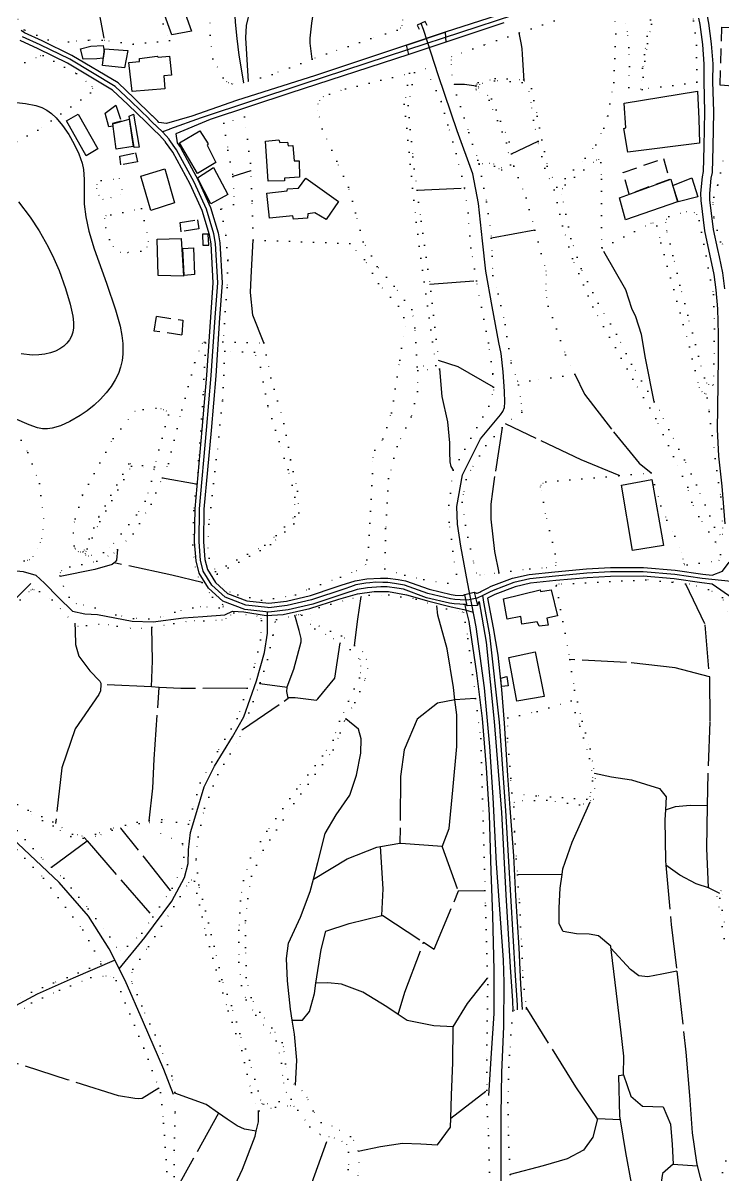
# Model space of a CAD drawing. Header units: millimetres. Extents: x 220021 to 223505, y 489325 to 491820.
# Drawn here: x 223011.8 to 223249.3, y 491116.6 to 491507.5 of the extents above; entities that cross this region are included whole.
import ezdxf

# ---------------------------------------------------------------- set-up
doc = ezdxf.new("R2010")
doc.units = ezdxf.units.MM
for name, pattern in [('15M2P5', [17.5, 15, -2.5]), ('5M2P5', [7.5, 5, -2.5]), ('AM4', [4, 0, -4])]:
    doc.linetypes.add(name, pattern=pattern)
for name, color, linetype in [('A0013110', 8, 'Continuous'), ('A0013117', 8, 'Continuous'), ('A0023210', 8, 'Continuous'), ('A0073340', 8, 'Continuous'), ('B0014111', 8, 'Continuous'), ('B0014112', 8, 'Continuous'), ('B0014116', 8, '5M2P5'), ('C0052215', 8, 'Continuous'), ('C0076116', 8, 'Continuous'), ('D0015112', 8, '15M2P5'), ('D0025111', 8, 'AM4'), ('E0022112', 8, 'Continuous'), ('F0017111', 8, 'Continuous')]:
    doc.layers.add(name, color=color, linetype=linetype)

msp = doc.modelspace()

# ---------------------------------------------------------------- linework, layer by layer
at = {"layer": 'A0013110'}
for points in [[(223181.439, 491512.818), (223154.985, 491504.321), (223141.896, 491499.92), (223111.062, 491489.685), (223084.161, 491481.175), (223069.065, 491475.808), (223060.504, 491473.37), (223057.895, 491473.727), (223057.456, 491474.145), (223055.649, 491475.942), (223055.602, 491475.989), (223049.458, 491481.932), (223043.993, 491487.132), (223028.327, 491496.489), (223018.242, 491501.446), (223012.31, 491504.146), (223011.157, 491504.911)], [(223250.057, 491337.5), (223248.957, 491350.307), (223247.884, 491360.451), (223247.399, 491369.625), (223247.54, 491376.791), (223247.61, 491385.29), (223247.77, 491394.148), (223247.71, 491401.856), (223247.502, 491410.464), (223246.919, 491416.907), (223246.24, 491422.179), (223245.122, 491427.481), (223244.583, 491430.029), (223243.119, 491436.921), (223241.832, 491447.224), (223241.789, 491449.688), (223242.325, 491455.319), (223242.704, 491457.089), (223242.93, 491465.563), (223243.14, 491477.314), (223242.88, 491487.565), (223242.91, 491493.505), (223242.388, 491500.126), (223241.517, 491506.908), (223241.106, 491509.137)], [(223249.901, 491417.233), (223249.2, 491422.681), (223248.058, 491428.099), (223247.517, 491430.651), (223246.081, 491437.419), (223244.828, 491447.436), (223244.791, 491449.572), (223245.295, 491454.861), (223245.696, 491456.731), (223245.93, 491465.497), (223246.14, 491477.326), (223245.88, 491487.595), (223245.91, 491493.615), (223245.372, 491500.434), (223244.483, 491507.372), (223244.034, 491509.803)], [(223174.968, 491507.474), (223155.202, 491500.914), (223142.623, 491496.749), (223102.345, 491483.678), (223075.294, 491474.69), (223063.581, 491469.865), (223064.02, 491466.829), (223065.163, 491465.228), (223071.195, 491454.167), (223075.377, 491444.849), (223077.995, 491436.299), (223078.543, 491432.851), (223079.323, 491419.309), (223078.456, 491407.416), (223077.146, 491387.736), (223075.554, 491369.229), (223073.169, 491342.492), (223073.001, 491331.455), (223073.456, 491325.416), (223074.335, 491322.006), (223077.046, 491317.627), (223081.11, 491313.911), (223087.763, 491311.39), (223095.176, 491310.579), (223101.16, 491311.27), (223109.269, 491313.194), (223117.721, 491316.009), (223119.714, 491316.672), (223124.422, 491318.174), (223128.372, 491318.824), (223133.069, 491319.117), (223135.583, 491319.123), (223139.062, 491318.613), (223141.603, 491318.22), (223149.547, 491315.351), (223157.07, 491313.593), (223158.435, 491313.373), (223161.028, 491313.253), (223161.627, 491313.596), (223164.819, 491314.293), (223165.616, 491313.941), (223165.921, 491314.043), (223166.735, 491314.354), (223167.125, 491314.549), (223167.819, 491314.877), (223169.33, 491315.647), (223170.66, 491316.323), (223177.855, 491319.08), (223183.486, 491320.343), (223192.273, 491321.273), (223202.962, 491322.246), (223211.068, 491322.68), (223222.298, 491322.71), (223233.091, 491321.851), (223242.451, 491320.448), (223245.66, 491320.103), (223249.138, 491321.497), (223251.356, 491324.501)], [(223178.028, 491172.274), (223177.962, 491175.687), (223177.167, 491187.078), (223175.691, 491211.598), (223174.219, 491239.599), (223171.75, 491270.485), (223169.037, 491297.338), (223166.692, 491311.041), (223166.373, 491310.896), (223165.949, 491309.788), (223162.519, 491309.724), (223161.825, 491310.188), (223161.113, 491310.18), (223159.993, 491310.273), (223158.105, 491310.387), (223156.49, 491310.647), (223148.693, 491312.469), (223140.857, 491315.3), (223138.626, 491315.645), (223135.367, 491316.123), (223133.166, 491316.118), (223128.71, 491315.839), (223125.125, 491315.25), (223120.625, 491313.814), (223110.091, 491310.306), (223101.68, 491308.31), (223095.184, 491307.561), (223087.057, 491308.45), (223079.51, 491311.309), (223074.714, 491315.693), (223071.545, 491320.814), (223070.484, 491324.924), (223069.999, 491331.365), (223070.171, 491342.648), (223072.566, 491369.491), (223074.154, 491387.964), (223075.464, 491407.624), (223076.317, 491419.331), (223075.557, 491432.529), (223075.065, 491435.621), (223072.563, 491443.791), (223068.505, 491452.833), (223062.617, 491463.632), (223060.165, 491467.064), (223060.142, 491467.097), (223057.993, 491469.504), (223056.198, 491471.202), (223055.364, 491471.995), (223053.531, 491473.818), (223053.498, 491473.851), (223047.382, 491479.768), (223042.167, 491484.728), (223026.893, 491493.851), (223016.958, 491498.734), (223010.85, 491501.514)], [(223252.572, 491312.223), (223245.615, 491317.091), (223242.069, 491317.472), (223232.749, 491318.869), (223222.182, 491319.71), (223211.152, 491319.68), (223203.178, 491319.254), (223192.567, 491318.287), (223183.974, 491317.377), (223178.725, 491316.2), (223171.88, 491313.577), (223170.69, 491312.973), (223169.415, 491312.323), (223171.303, 491302.283), (223172.897, 491292.928), (223174.137, 491281.306), (223175.043, 491269.94), (223176.138, 491252.106), (223176.963, 491240.986), (223178.229, 491224.909), (223178.856, 491211.238), (223179.991, 491193.677), (223180.579, 491181.336), (223181.175, 491172.7)]]:
    msp.add_lwpolyline(points, dxfattribs=at)
at = {"layer": 'A0013117'}
for points in [[(223062.783, 491143.911), (223059.5, 491152.368), (223052.643, 491168.284), (223046.372, 491182.554), (223040.946, 491193.3), (223033.997, 491204.402), (223024.079, 491215.793), (223008.112, 491230.863), (222993.05, 491244.365), (222983.504, 491253.943), (222982.301, 491258.263), (222981.869, 491260.615), (222981.854, 491264.26), (222982.092, 491266.811), (222983.463, 491273.232), (222989.552, 491288.114), (222997.393, 491300.385), (223014.447, 491317.329)], [(223044.349, 491186.56), (223053.148, 491197.166), (223062.26, 491209.478), (223066.541, 491217.474), (223067.753, 491222.282), (223067.862, 491226.911), (223068.643, 491232.759), (223070.368, 491238.761), (223073.283, 491248.274), (223076.788, 491255.26), (223082.824, 491265.224), (223086.653, 491272.08), (223090.96, 491284.27), (223093.727, 491293.884), (223094.756, 491300.474), (223094.691, 491307.615)], [(222786.977, 491168.288), (222801.683, 491170.715), (222821.811, 491173.467), (222834.027, 491174.427), (222842.761, 491173.846), (222852.675, 491172.181), (222871.143, 491168.532), (222883.825, 491165.193), (222894.686, 491164.146), (222904.905, 491166.358), (222917.534, 491170.765), (222933.173, 491173.724), (222947.967, 491177.325), (222959.331, 491178.299), (222974.213, 491178.45), (222988.2, 491176.952), (223001.048, 491174.879), (223008.469, 491173.907), (223008.739, 491173.941), (223009.273, 491174.094), (223016.673, 491178.094), (223028.919, 491183.521), (223042.861, 491189.507)]]:
    msp.add_lwpolyline(points, dxfattribs=at)
at = {"layer": 'A0023210'}
for points in [[(223234.93, 491529.42), (223233.51, 491528.98), (223233.487, 491528.973), (223225.92, 491526.66), (223208.25, 491520.2), (223178.2, 491510.15), (223142.26, 491498.33), (223106.7, 491486.68), (223072.18, 491475.25), (223061.48, 491471.42), (223061.357, 491471.376), (223059.07, 491470.55)], [(223252.009, 491317.912), (223242.26, 491318.96), (223232.92, 491320.36), (223222.24, 491321.21), (223211.11, 491321.18), (223203.07, 491320.75), (223192.42, 491319.78), (223183.73, 491318.86), (223178.29, 491317.64), (223171.27, 491314.95), (223170.01, 491314.31), (223168.926, 491313.757), (223168.48, 491313.53), (223167.78, 491313.2), (223167.38, 491313), (223166.313, 491312.516), (223165.88, 491312.32), (223165.35, 491312.19), (223164.2, 491311.92), (223163.16, 491311.75), (223162.07, 491311.66), (223160.08, 491311.77), (223158.27, 491311.88), (223156.78, 491312.12), (223149.12, 491313.91), (223141.23, 491316.76), (223137.845, 491317.295), (223135.506, 491317.576), (223133.817, 491317.646), (223131.354, 491317.681), (223129.398, 491317.556), (223128.114, 491317.363), (223124.719, 491316.836), (223122.9, 491316.15), (223120.91, 491315.49), (223109.68, 491311.75), (223101.42, 491309.79), (223095.18, 491309.07), (223094.677, 491309.125), (223087.41, 491309.92), (223080.31, 491312.61), (223075.88, 491316.66), (223072.94, 491321.41), (223071.97, 491325.17), (223071.5, 491331.41), (223071.67, 491342.57), (223074.06, 491369.36), (223075.65, 491387.85), (223076.96, 491407.52), (223077.82, 491419.32), (223077.05, 491432.69), (223076.53, 491435.96), (223073.97, 491444.32), (223069.85, 491453.5), (223063.89, 491464.43), (223061.39, 491467.93), (223061.328, 491468.018), (223061.32, 491468.03), (223059.07, 491470.55), (223057.23, 491472.29), (223056.63, 491472.861), (223056.41, 491473.07), (223054.59, 491474.88), (223054.55, 491474.92), (223048.42, 491480.85), (223043.08, 491485.93), (223027.61, 491495.17), (223017.6, 491500.09), (223011.58, 491502.83)], [(223179.6, 491172.57), (223179.57, 491174.19), (223178.87, 491184.21), (223177.27, 491211.42), (223175.59, 491240.29), (223173.4, 491270.21), (223170.17, 491299.81), (223168.06, 491311.64), (223168.053, 491311.682), (223167.78, 491313.2)]]:
    msp.add_lwpolyline(points, dxfattribs=at)
at = {"layer": 'A0073340'}
for points in [[(223155.202, 491500.914), (223142.623, 491496.749), (223141.896, 491499.92), (223154.985, 491504.321)], [(223162.519, 491309.724), (223161.627, 491313.596), (223164.819, 491314.293), (223165.949, 491309.788)]]:
    msp.add_lwpolyline(points, close=True, dxfattribs=at)
at = {"layer": 'B0014111'}
for points in [[(223215.694, 491480.302), (223240.603, 491484.379), (223241.027, 491474.906), (223241.331, 491466.715), (223217.035, 491463.662), (223215.65, 491471.673), (223216.305, 491471.936)], [(223233.813, 491446.757), (223216.229, 491440.663), (223214.132, 491448.118), (223231.597, 491454.494)], [(223232.281, 491452.348), (223238.653, 491454.912), (223240.775, 491448.436), (223234.037, 491446.835)], [(223225.166, 491352.612), (223229.111, 491330.194), (223218.557, 491328.445), (223214.831, 491350.666)], [(223185.527, 491294.093), (223188.59, 491278.906), (223179.365, 491277.364), (223176.598, 491292.114)], [(223175.953, 491285.689), (223176.414, 491282.586), (223174.157, 491282.296), (223173.908, 491285.161)]]:
    msp.add_lwpolyline(points, close=True, dxfattribs=at)
at = {"layer": 'B0014112'}
for points in [[(223063.552, 491519.913), (223068.945, 491504.648), (223062.226, 491503.403), (223057.006, 491517.969)], [(223032.157, 491495.229), (223031.321, 491498.685), (223034.816, 491499.559), (223038.908, 491499.787), (223039.278, 491497.837), (223038.992, 491495.548), (223036.795, 491495.262)], [(223046.183, 491492.258), (223038.687, 491493.101), (223039.465, 491498.759), (223047.276, 491498.144)], [(223047.687, 491494.016), (223051.251, 491494.37), (223051.237, 491495.472), (223057.324, 491496.181), (223057.568, 491495.86), (223061.508, 491496.227), (223062.164, 491489.803), (223059.514, 491489.526), (223059.919, 491485.131), (223048.784, 491484.181)], [(223026.517, 491474.238), (223030.448, 491476.552), (223037.173, 491464.741), (223033.242, 491462.371)], [(223049.284, 491476.537), (223051.157, 491465.32), (223049.51, 491465.17), (223047.785, 491475.802)], [(223047.738, 491474.813), (223049.174, 491465.576), (223043.371, 491464.61), (223042.277, 491473.239)], [(223070.955, 491456.42), (223064.822, 491466.837), (223071.801, 491470.83), (223074.603, 491466.452), (223074.208, 491466.018), (223077.169, 491460.083)], [(223094.903, 491453.779), (223094.071, 491467.337), (223098.567, 491467.803), (223098.925, 491466.926), (223101.478, 491467.073), (223101.773, 491465.737), (223103.267, 491465.85), (223103.74, 491460.69), (223105.492, 491460.674), (223105.583, 491455.119), (223100.518, 491454.83), (223100.441, 491453.868)], [(223051.782, 491455.528), (223059.831, 491458.035), (223063.169, 491446.472), (223055.102, 491443.838)], [(223076.446, 491458.411), (223081.293, 491449.33), (223075.462, 491446.121), (223070.961, 491454.899)], [(223094.533, 491449.68), (223101.423, 491450.552), (223101.515, 491451.202), (223105.253, 491451.412), (223107.684, 491454.864), (223118.833, 491446.86), (223114.629, 491440.829), (223110.757, 491443.093), (223108.378, 491442.745), (223108.305, 491441.283), (223103.557, 491440.893), (223103.315, 491441.985), (223095.374, 491441.275)], [(223065.463, 491434.317), (223066.197, 491421.507), (223057.601, 491421.837), (223057.277, 491434.129)], [(223072.805, 491432.053), (223074.846, 491432.052), (223074.568, 491435.817), (223072.691, 491435.792)], [(223066.012, 491430.896), (223069.609, 491431.195), (223069.931, 491422.151), (223066.392, 491421.836)], [(223174.852, 491312.121), (223187.259, 491315.1), (223187.391, 491314.586), (223190.964, 491315.143), (223193.109, 491306.276), (223189.462, 491305.472), (223190.003, 491303.168), (223186.879, 491302.749), (223186.262, 491304.262), (223181.034, 491303.447), (223180.634, 491306.07), (223175.993, 491305.141)]]:
    msp.add_lwpolyline(points, close=True, dxfattribs=at)
at = {"layer": 'B0014116'}
for points in [[(223248.299, 491486.368), (223248.919, 491506.056), (223259.872, 491505.63), (223260.12, 491485.442)], [(223042.26, 491472.502), (223040.877, 491472.208), (223039.663, 491476.914), (223043.269, 491479.617), (223045.053, 491474.118), (223042.165, 491473.326)], [(223050.616, 491460.366), (223044.964, 491459.306), (223044.628, 491462.268), (223049.901, 491463.431)], [(223217.45, 491449.42), (223215.379, 491456.715), (223229.041, 491461.476), (223231.14, 491454.373)], [(223065.432, 491436.614), (223065.075, 491439.821), (223070.931, 491440.73), (223071.393, 491437.572)], [(223065.616, 491401.545), (223056.32, 491402.951), (223057.009, 491407.962), (223066.028, 491406.67)]]:
    msp.add_lwpolyline(points, close=True, dxfattribs=at)
at = {"layer": 'C0052215'}
msp.add_lwpolyline([(223169.78, 491143.488), (223170.741, 491157.946), (223171.622, 491171.381), (223171.689, 491186.046), (223171.233, 491204.62), (223170.595, 491219.708), (223170.04, 491238.755), (223169.035, 491254.74), (223167.674, 491271.498), (223165.789, 491286.879), (223163.128, 491304.382), (223161.752, 491309.832)], dxfattribs=at)
at = {"layer": 'C0076116'}
msp.add_lwpolyline([(223148.849, 491506.655), (223148.195, 491508.005), (223145.495, 491506.697), (223146.149, 491505.347)], dxfattribs=at)
at = {"layer": 'D0015112'}
for points in [[(223086.129, 491547.685), (223084.431, 491546.921), (223084.59, 491544.575), (223084.62, 491542.432), (223084.594, 491538.619), (223083.563, 491530.488), (223083.177, 491522.513), (223083.273, 491516.833), (223083.705, 491507.713), (223084.323, 491502.265), (223085.037, 491496.575), (223086.521, 491487.151)], [(223021.423, 491530.73), (223029.835, 491526.044), (223034.869, 491520.412), (223036.448, 491517.117), (223039.394, 491501.545)], [(223088.759, 491511.787), (223087.532, 491506.575), (223087.253, 491502.438), (223088.139, 491487.623)], [(223109.869, 491495.156), (223109.154, 491500.581), (223109.231, 491502.334), (223109.809, 491507.361), (223110.291, 491511.155), (223110.205, 491513.109)], [(223181.836, 491487.89), (223181.305, 491496.815), (223181.157, 491498.809), (223180.834, 491500.687), (223180.146, 491504.145)], [(223165.562, 491486.053), (223161.623, 491486.617), (223158.06, 491486.599)], [(223177.476, 491463.116), (223186.511, 491467.356)], [(223089.05, 491457.27), (223082.925, 491455.417)], [(223145.451, 491450.764), (223161.556, 491451.488)], [(223093.422, 491398.898), (223089.718, 491408.283), (223088.971, 491415.972), (223089.197, 491421.107), (223089.859, 491433.852)], [(223185.458, 491437.143), (223170.635, 491434.495)], [(223225.879, 491378.97), (223223.023, 491393.737), (223221.584, 491401.808), (223219.675, 491407.712), (223218.403, 491410.557), (223216.256, 491416.886), (223208.032, 491431.375)], [(223149.795, 491418.808), (223165.644, 491420.007)], [(223171.453, 491383.948), (223159.433, 491390.82), (223152.758, 491392.955)], [(223153.078, 491390.102), (223153.88, 491380.691), (223155.821, 491372.104), (223156.532, 491365.058), (223156.501, 491363.599), (223156.503, 491361.893), (223156.627, 491358.525), (223156.915, 491356.935), (223157.737, 491355.705)], [(223199.022, 491388.264), (223202.234, 491381.525), (223212.125, 491368.793), (223220.828, 491358.159), (223224.951, 491354.776)], [(223214.02, 491353.881), (223201.123, 491359.213), (223185.911, 491366.438), (223175.519, 491371.402)], [(223174.405, 491370.196), (223171.751, 491353.626), (223171.071, 491348.468), (223170.455, 491344.17), (223170.52, 491339.05), (223171.744, 491328.094), (223173.201, 491320.924)], [(223059.043, 491353.177), (223070.561, 491351.061)], [(223043.797, 491328.786), (223043.473, 491325.244), (223043.306, 491324.799), (223042.694, 491324.308)], [(223042.694, 491324.308), (223041.965, 491323.724), (223036.113, 491322.045), (223024.408, 491319.661)], [(223072.563, 491317.561), (223062.298, 491320.085), (223042.694, 491324.308)], [(223236.511, 491317.194), (223243.149, 491303.305), (223244.655, 491285.552)], [(223124.217, 491296.263), (223125.363, 491305.123), (223126.464, 491312.812)], [(223158.32, 491277.832), (223157.831, 491281.952), (223155.71, 491295.092), (223152.475, 491306.572), (223152.156, 491309.74)], [(223101.357, 491281.938), (223101.372, 491282.201), (223103.625, 491288.211), (223106.195, 491297.439), (223106.2, 491298.587), (223105.488, 491301.32), (223104.024, 491306.493)], [(223029.301, 491303.764), (223029.457, 491301.264), (223029.578, 491296.565), (223030.689, 491292.662), (223034.42, 491287.663), (223037.821, 491284.142), (223038.213, 491283.433), (223038.186, 491283.053)], [(223055.342, 491282.174), (223055.736, 491291.072), (223055.46, 491302.505)], [(223101.687, 491278.366), (223101.929, 491278.57), (223104.157, 491278.551), (223111.362, 491277.744), (223111.759, 491278.112), (223117.537, 491285.193), (223119.337, 491297.138)], [(223244.655, 491285.552), (223233.029, 491288.712), (223216.489, 491290.476), (223197.297, 491291.434)], [(223244.655, 491285.552), (223244.858, 491270.362), (223244.15, 491252.896), (223243.931, 491241.98)], [(223038.186, 491283.053), (223038.028, 491280.863), (223037.532, 491279.588), (223029.513, 491267.991), (223024.937, 491254.764), (223022.818, 491235.818)], [(223055.342, 491282.174), (223038.186, 491283.053)], [(223054.613, 491236.772), (223055.858, 491247.824), (223056.209, 491257.671), (223057.982, 491282.039)], [(223057.982, 491282.039), (223055.342, 491282.174)], [(223087.824, 491281.765), (223065.32, 491281.663), (223057.982, 491282.039)], [(223101.357, 491281.938), (223092.082, 491283.279)], [(223101.687, 491278.366), (223101.284, 491280.656), (223101.357, 491281.938)], [(223086.288, 491267.685), (223100.383, 491277.39), (223101.267, 491278.036), (223101.687, 491278.366)], [(223158.32, 491277.832), (223152.365, 491276.712), (223145.497, 491271.271), (223141.042, 491260.804), (223139.896, 491251.813), (223139.622, 491229.145)], [(223154.037, 491227.935), (223156.405, 491234.15), (223157.617, 491247.101), (223158.917, 491261.953), (223158.935, 491272.657), (223158.32, 491277.832)], [(223165.332, 491278.283), (223158.32, 491277.832)], [(223110.296, 491216.946), (223111.794, 491222.558), (223114.249, 491232.468), (223117.973, 491238.798), (223122.65, 491245.488), (223124.892, 491252.284), (223126.361, 491259.75), (223126.539, 491264.611), (223125.642, 491267.877), (223121.287, 491271.379)], [(223205.647, 491252.91), (223211.448, 491251.641), (223218.205, 491250.668), (223227.765, 491247.692), (223229.995, 491244.869), (223229.732, 491240.51)], [(223194.688, 491218.523), (223194.986, 491220.47), (223198.079, 491229.559), (223204.431, 491243.595)], [(223229.732, 491240.51), (223233.135, 491241.656), (223238.193, 491242.093), (223243.931, 491241.98)], [(223243.931, 491241.98), (223243.637, 491227.359), (223244.248, 491214.104), (223244.678, 491213.887)], [(223229.732, 491240.51), (223229.522, 491237.034), (223229.749, 491223.324), (223229.892, 491221.683)], [(223061.819, 491213.108), (223044.972, 491234.286)], [(223032.614, 491230.939), (223033.505, 491229.911)], [(223021.472, 491220.981), (223033.505, 491229.911)], [(223033.505, 491229.911), (223055.823, 491204.17)], [(223110.296, 491216.946), (223121.804, 491223.825), (223131.849, 491227.845), (223133.087, 491228.052)], [(223133.087, 491228.052), (223139.622, 491229.145)], [(223133.544, 491204.569), (223134.016, 491213.669), (223133.087, 491228.052)], [(223139.622, 491229.145), (223139.924, 491229.196), (223153.95, 491228.178), (223154.037, 491227.935)], [(223154.037, 491227.935), (223159.368, 491212.995), (223159.573, 491212.996)], [(223194.688, 491218.523), (223179.51, 491218.429)], [(223211.253, 491193.559), (223211.178, 491194.182), (223207.041, 491197.769), (223203.866, 491198.337), (223199.613, 491198.42), (223195.098, 491199.217), (223193.688, 491201.808), (223193.686, 491207.244), (223193.978, 491213.88), (223194.688, 491218.523)], [(223244.678, 491213.887), (223240.164, 491215.404), (223234.586, 491218.268), (223229.892, 491221.683)], [(223229.892, 491221.683), (223231.642, 491201.613), (223233.6, 491185.68)], [(223103.11, 491169.075), (223102.482, 491172.788), (223101.453, 491182.462), (223101.192, 491190.052), (223101.833, 491195.27), (223105.886, 491204.041), (223109.19, 491212.806), (223110.296, 491216.946)], [(223147.704, 491195.515), (223151.294, 491193.15), (223159.573, 491212.996)], [(223159.573, 491212.996), (223168.506, 491213.054)], [(223244.678, 491213.887), (223248.054, 491212.186)], [(223111.174, 491181.644), (223112.97, 491193.051), (223114.459, 491199.289), (223122.449, 491201.925), (223133.544, 491204.569)], [(223133.544, 491204.569), (223133.851, 491204.642), (223147.704, 491195.515)], [(223139.068, 491171.053), (223141.283, 491178.655), (223147.704, 491195.515)], [(223215.506, 491150.543), (223215.667, 491156.9), (223214.629, 491165.783), (223213.11, 491178.161), (223211.253, 491193.559)], [(223233.6, 491185.68), (223228.517, 491184.658), (223223.816, 491183.767), (223220.713, 491184.152), (223217.859, 491186.245), (223211.253, 491193.559)], [(223157.672, 491166.794), (223157.673, 491166.884), (223162.641, 491174.797), (223169.4, 491183.404)], [(223233.6, 491185.68), (223233.969, 491182.676), (223236.678, 491158.237), (223237.949, 491143.556), (223238.8, 491130.916), (223240.294, 491120.807), (223240.573, 491119.685)], [(223103.11, 491169.075), (223106.575, 491169.144), (223108.978, 491172.006), (223110.616, 491178.106), (223111.174, 491181.644)], [(223139.068, 491171.053), (223135.253, 491173.585), (223127.028, 491178.574), (223119.85, 491181.332), (223115.141, 491181.812), (223111.174, 491181.644)], [(223206.669, 491135.644), (223199.382, 491146.506), (223182.538, 491173.503)], [(223104.168, 491147.056), (223104.723, 491155.554), (223103.903, 491164.384), (223103.11, 491169.075)], [(223157.672, 491166.794), (223151.189, 491167.223), (223142.166, 491168.996), (223139.068, 491171.053)], [(223156.958, 491135.84), (223157.212, 491143.682), (223157.598, 491154.718), (223157.672, 491166.794)], [(223057.88, 491146.074), (223052.211, 491142.556), (223050.805, 491142.38), (223049.69, 491142.575), (223044.108, 491143.449), (223026.861, 491148.912), (222999.953, 491157.476)], [(223214.454, 491135.251), (223214.235, 491136.547), (223213.915, 491150.275), (223215.506, 491150.543)], [(223215.506, 491150.543), (223218.038, 491143.37), (223221.964, 491139.969), (223228.934, 491139.642), (223231.482, 491133.796), (223232.026, 491126.867), (223232.419, 491120.223)], [(223078.141, 491137.532), (223073.943, 491140.44), (223063.288, 491144.29)], [(223156.958, 491135.84), (223169.139, 491145.314)], [(223078.141, 491137.532), (223063.237, 491110.842)], [(223090.925, 491131.415), (223086.941, 491132.094), (223084.47, 491133.197), (223081.038, 491135.525), (223078.141, 491137.532)], [(223090.925, 491131.415), (223091.621, 491134.561), (223091.618, 491138.501)], [(223125.529, 491124.675), (223133.045, 491126.256), (223140.566, 491127.418), (223146.704, 491127.13), (223152.449, 491126.772), (223156.86, 491132.795), (223156.958, 491135.84)], [(223206.669, 491135.644), (223205.076, 491129.425), (223201.954, 491125.044), (223196.44, 491122.034), (223188.311, 491119.703), (223177.012, 491116.735)], [(223214.454, 491135.251), (223206.669, 491135.644)], [(223219.45, 491104.923), (223218.193, 491113.753), (223216.325, 491124.156), (223214.454, 491135.251)], [(223082.285, 491069.892), (223081.168, 491077.159), (223080.111, 491079.251), (223076.318, 491084.701), (223075.025, 491087.218), (223074.414, 491091.227), (223074.65, 491093.717), (223086.211, 491118.547), (223090.554, 491129.739), (223090.925, 491131.415)], [(223090.431, 491062.47), (223097.704, 491077.558), (223103.809, 491097.368), (223115.494, 491129.631)], [(223232.419, 491120.223), (223228.796, 491117.126), (223228.249, 491114.121), (223228.081, 491111.239)], [(223232.419, 491120.223), (223240.573, 491119.685)], [(223240.573, 491119.685), (223244.426, 491104.208), (223247.184, 491098.7)]]:
    msp.add_lwpolyline(points, dxfattribs=at)
at = {"layer": 'D0025111'}
for points in [[(223039.997, 491547.491), (223043.249, 491545.732), (223044.146, 491545.318), (223044.758, 491545.161), (223045.853, 491544.473), (223050.6, 491530.235), (223061.465, 491501.477), (223049.153, 491500.286), (223039.394, 491501.545), (223038.653, 491501.641), (223033.986, 491501.677), (223027.249, 491501.073), (223020.278, 491501.812), (223012.2, 491505.095), (223008.688, 491510.979)], [(223223.967, 491522.916), (223224.541, 491523.107), (223229.689, 491523.886), (223230.589, 491523.765), (223231.77, 491523.492), (223233.76, 491522.404), (223234.544, 491521.672), (223237.262, 491516.799), (223239.326, 491508.238), (223240.279, 491499.914), (223240.415, 491487.359), (223221.84, 491484.955), (223222.785, 491494.479), (223223.697, 491500.501), (223225.012, 491507.084), (223225.402, 491511.999), (223225.195, 491514.029), (223223.967, 491522.916)], [(223088.139, 491487.623), (223086.521, 491487.151), (223086.178, 491487.051), (223082.986, 491486.77), (223082.65, 491486.836), (223081.512, 491487.113), (223080.929, 491487.501), (223079.644, 491488.841), (223076.187, 491495.332), (223075.289, 491503.327), (223075.346, 491511.24)], [(223140.507, 491508.533), (223140.332, 491506.649), (223139.862, 491505.75), (223138.672, 491504.998), (223129.84, 491502.226), (223114.691, 491496.987), (223109.869, 491495.156), (223096.297, 491490.001), (223088.139, 491487.623)], [(223191.941, 491508.206), (223180.146, 491504.145), (223168.274, 491500.057), (223157.215, 491496.063), (223157.04, 491494.972), (223157.095, 491493.452), (223157.274, 491489.881), (223158.06, 491486.599), (223158.905, 491483.07), (223163.039, 491470.259), (223166.114, 491460.919), (223171.371, 491459.627), (223174.117, 491458.427), (223177.171, 491459.374), (223175.861, 491466.785), (223169.885, 491481.266), (223165.638, 491484.733), (223165.56, 491485.022), (223165.534, 491485.539), (223165.539, 491485.852), (223165.562, 491486.053), (223165.597, 491486.354), (223165.747, 491486.697), (223166.218, 491487.261), (223171.92, 491488.615), (223181.475, 491488.282), (223181.836, 491487.89), (223184.298, 491485.215), (223186.215, 491475.9), (223189.67, 491458.871), (223192.853, 491451.759)], [(223192.853, 491451.759), (223202.496, 491461.627), (223206.181, 491466.14), (223208.861, 491471.811), (223210.18, 491475.978), (223212.236, 491487.223), (223212.91, 491503.771), (223212.607, 491509.92)], [(223008.657, 491492.332), (223017.634, 491496.458), (223018.596, 491496.422), (223029.959, 491490.306), (223035.11, 491486.026), (223035.416, 491485.313), (223034.669, 491483.778), (223016.767, 491471.073), (223001.712, 491463.122)], [(223161.556, 491451.488), (223158.766, 491463.229), (223155.893, 491472.875), (223153.684, 491480.886), (223148.46, 491491.901), (223144.613, 491490.66), (223142.469, 491479.493), (223143.992, 491462.078), (223145.451, 491450.764), (223146.815, 491440.185), (223149.795, 491418.808), (223150.125, 491416.442), (223152.758, 491392.955), (223153.078, 491390.102), (223145.753, 491389.562), (223145.59, 491382.371), (223143.421, 491373.869), (223138.7, 491363.765), (223135.76, 491352.853), (223134.795, 491335.957), (223134.562, 491322.262), (223141.333, 491320.127), (223147.801, 491318.599), (223155.861, 491317.348), (223158.856, 491320.479), (223157.654, 491328.27), (223156.414, 491338.12), (223156.257, 491343.839), (223157.737, 491355.705), (223163.732, 491366.62), (223169.776, 491377.419), (223171.516, 491382.898), (223171.453, 491383.948), (223171.176, 491388.546), (223169.702, 491398.927), (223165.853, 491418.81), (223165.644, 491420.007), (223163.687, 491431.197), (223162.785, 491443.063), (223161.637, 491451.148), (223161.556, 491451.488)], [(223179.527, 491385.957), (223179.939, 491384.741), (223180.795, 491378.392), (223180.952, 491376.068), (223180.966, 491375.359), (223175.619, 491371.51), (223175.519, 491371.402), (223174.405, 491370.196), (223168.77, 491364.098), (223163.663, 491355.731), (223162.134, 491352.614), (223161.146, 491347.484), (223160.74, 491344.86), (223161.857, 491337.025), (223164.64, 491324.294), (223165.553, 491320.923), (223166.735, 491320.232), (223168.191, 491320.222), (223171.729, 491320.732), (223173.201, 491320.924), (223183.749, 491322.302), (223189.311, 491322.7), (223192.591, 491323.32), (223192.644, 491324.301), (223192.348, 491327.306), (223189.041, 491341.073), (223188.363, 491344.871), (223187.395, 491349.944), (223187.507, 491350.616), (223188.159, 491351.296), (223189.176, 491351.784), (223214.02, 491353.881), (223224.951, 491354.776), (223228.162, 491343.671), (223230.252, 491338.736), (223232.95, 491333.373), (223235.065, 491327.732), (223235.617, 491325.593), (223235.965, 491324.048), (223236.268, 491323.772), (223237.107, 491323.647), (223247.889, 491325.062), (223248.521, 491326.156), (223248.432, 491327.088), (223246.786, 491331.38), (223241.029, 491339.994), (223238.754, 491344.879), (223237.297, 491349.928), (223232.498, 491360.393), (223226.467, 491373.289), (223218.709, 491386.573), (223205.123, 491411.101), (223198.225, 491427.605), (223194.821, 491438.616), (223191.98, 491450.866), (223188.835, 491458.245), (223186.648, 491466.738), (223186.511, 491467.356), (223184.93, 491474.482), (223184.211, 491480.548), (223183.521, 491484.28), (223181.103, 491487.315), (223171.701, 491487.9), (223166.661, 491486.683), (223166.26, 491485.953), (223166.349, 491485.416), (223169.407, 491482.933), (223170.719, 491481.748), (223176.718, 491467.16), (223177.476, 491463.116), (223178.272, 491458.864)], [(223133.908, 491366.37), (223136.808, 491375.241), (223139.582, 491393.061), (223141.411, 491404.441), (223140.98, 491407.564), (223139.221, 491411.411), (223132.386, 491419.025), (223127.624, 491427.263), (223122.658, 491432.639), (223089.859, 491433.852), (223089.519, 491447.171), (223089.05, 491457.27), (223088.93, 491459.866), (223086.929, 491475.678), (223079.901, 491473.508), (223081.305, 491464.352), (223082.89, 491456.102), (223082.925, 491455.417), (223083.268, 491448.666), (223083.202, 491445.83), (223078.889, 491444.251), (223080.62, 491435.423), (223081.237, 491426.832), (223081.039, 491417.743), (223079.596, 491399.284), (223093.422, 491398.898), (223095.854, 491387.106), (223100.312, 491371.587), (223102.577, 491359.286), (223104.888, 491348.652), (223105.38, 491341.295), (223103.704, 491337.483), (223095.774, 491330.492), (223077.606, 491320.425), (223081.903, 491314.435), (223084.704, 491313.384), (223092.708, 491311.586), (223103.374, 491313.183), (223104.251, 491313.458), (223108.864, 491315.519), (223119.509, 491319.44), (223124.831, 491321.685), (223127.592, 491323.503), (223128.067, 491323.779), (223128.466, 491325.281), (223128.97, 491329.565), (223130.115, 491350.546), (223130.553, 491359.956), (223131.133, 491362.502), (223133.908, 491366.37)], [(223208.032, 491431.375), (223208.294, 491431.16), (223224.77, 491439.569), (223225.472, 491439.709), (223226.832, 491438.678), (223228.192, 491432.831), (223237.912, 491397.545), (223241.163, 491383.855), (223242.11, 491382.423), (223242.971, 491381.842), (223243.482, 491381.618), (223243.906, 491380.264), (223244.542, 491375.589), (223246.636, 491359.722), (223248.497, 491346.675), (223249.114, 491336.187), (223249.211, 491333.902), (223248.32, 491333.838), (223246.448, 491336.419), (223240.247, 491350.802), (223236.231, 491359.244), (223230.933, 491369.491), (223227.691, 491375.924), (223225.879, 491378.97), (223218.266, 491391.708), (223213.166, 491401.864), (223206.899, 491412.36), (223201.163, 491424.131), (223197.688, 491434.329), (223195.932, 491442.614), (223194.646, 491449.108), (223194.747, 491451.258), (223195.684, 491452.604), (223206.342, 491461.031), (223207.006, 491461.105), (223207.844, 491460.148), (223208.014, 491454.47), (223208.032, 491431.375)], [(223249.499, 491432.306), (223249.076, 491432.45), (223248.391, 491433.227), (223246.183, 491441.677), (223245.927, 491446.474), (223246.188, 491448.362), (223247.522, 491452.572), (223249.751, 491462.68)], [(223178.272, 491458.864), (223174.113, 491457.486), (223173.361, 491457.965), (223171.798, 491458.841), (223166.438, 491459.936), (223166.573, 491459.525), (223169.024, 491446.839), (223170.598, 491435.255), (223170.635, 491434.495), (223170.937, 491428.357), (223171.233, 491421.834), (223172.97, 491415.612), (223175.321, 491405.15), (223177.414, 491392.196), (223179.527, 491385.957)], [(223178.272, 491458.864), (223182.474, 491448.136), (223185.458, 491437.143), (223189.209, 491423.358), (223189.276, 491422.007), (223189.131, 491418.98), (223189.159, 491416.69), (223189.361, 491414.347), (223190.003, 491411.361), (223195.865, 491394.888), (223199.022, 491388.264), (223183.742, 491386.09), (223179.527, 491385.957)], [(223043.797, 491328.786), (223049.137, 491334.093), (223055.227, 491344.24), (223059.043, 491353.177), (223061.079, 491357.944), (223065.686, 491376.188), (223070.018, 491392.295), (223072.6, 491398.753), (223073.119, 491399.176), (223073.409, 491399.231), (223073.717, 491398.892), (223072.922, 491381.38), (223071.322, 491359.017), (223070.561, 491351.061), (223069.703, 491342.09), (223069.338, 491330.367), (223070.136, 491322.91), (223071.172, 491319.507), (223072.563, 491317.561), (223076.052, 491312.679), (223079.462, 491310.148), (223079.632, 491309.678), (223079.606, 491309.323), (223078.374, 491308.99), (223071.985, 491309.333), (223069.333, 491309.065), (223063.232, 491307.544), (223058.4, 491305.856), (223054.408, 491305.339), (223049.281, 491305.436), (223043.224, 491306.63), (223036.273, 491308.996), (223029.874, 491310.392), (223027.477, 491312.64), (223025.505, 491316.417), (223024.408, 491319.661), (223024.28, 491320.04), (223024.382, 491320.92), (223024.803, 491321.63), (223027.656, 491322.906), (223036.804, 491324.845), (223042.579, 491327.575), (223043.797, 491328.786)], [(223003.317, 491380.362), (223013.372, 491361.706), (223017.347, 491351.221), (223018.698, 491339.417), (223018.476, 491335.679), (223018.082, 491332.66), (223017.616, 491331.137), (223016.826, 491329.183), (223015.119, 491326.411), (223014.05, 491325.332), (223013.253, 491325.041), (223012.174, 491324.925), (223004.951, 491324.029)], [(223252.476, 491304.027), (223249.13, 491312.523), (223244.35, 491315.235), (223237.952, 491317.018), (223236.511, 491317.194), (223232.085, 491317.735), (223223.152, 491318.559), (223193.717, 491317.051), (223192.77, 491316.817), (223192.661, 491316.499), (223197.009, 491293.312), (223197.297, 491291.434), (223198.884, 491281.078), (223201.452, 491270.563), (223204.193, 491261.122), (223205.378, 491254.642), (223205.647, 491252.91), (223205.91, 491251.213), (223205.657, 491247.721), (223205.299, 491244.038), (223204.431, 491243.595), (223202.085, 491242.399), (223200.614, 491242.222), (223189.458, 491243.77), (223178.686, 491243.449), (223178.378, 491242.952), (223178.31, 491242.222), (223178.305, 491241.493), (223178.568, 491233.05), (223179.123, 491223.811), (223179.51, 491218.429), (223180.187, 491208.996), (223180.97, 491194.227), (223181.39, 491183.668), (223182.538, 491173.503), (223182.607, 491172.894), (223177.943, 491172.263), (223176.805, 491157.225), (223176.252, 491141.142), (223176.494, 491130.095), (223177.012, 491116.735), (223177.512, 491105.906)], [(223010.766, 491311.718), (223014.403, 491315.117), (223014.952, 491315.374), (223015.454, 491315.295), (223017.405, 491314.584), (223021.628, 491311.785), (223026.975, 491305.93), (223029.301, 491303.764), (223030.345, 491302.793), (223033.272, 491302.977), (223037.538, 491303.445), (223040.709, 491303.329), (223043.672, 491302.813), (223048.12, 491302.142), (223051.889, 491302.156), (223055.46, 491302.505), (223062.977, 491303.734), (223069.811, 491304.707), (223073.062, 491304.655), (223079.21, 491304.975), (223080.672, 491305.318), (223082.225, 491306.533), (223083.352, 491307.314), (223091.131, 491306.256), (223092.426, 491305.346), (223092.685, 491304.733), (223092.325, 491298.114), (223090.149, 491288.841), (223087.824, 491281.765), (223084.442, 491271.473), (223077.785, 491260.323), (223071.884, 491249.617), (223069.268, 491240.845), (223067.884, 491235.567), (223058.845, 491237.239), (223054.613, 491236.772), (223050.473, 491236.315), (223041.549, 491234.02), (223036.392, 491232.196), (223031.846, 491231.508), (223030.198, 491231.966), (223028.539, 491232.237), (223022.818, 491235.818)], [(223104.168, 491147.056), (223103.765, 491147.39), (223101.649, 491149.057), (223100.836, 491154.285), (223100.11, 491160.059), (223099.662, 491161.535), (223096.144, 491166.503), (223092.121, 491171.863), (223089.124, 491176.754), (223087.533, 491183.608), (223087.269, 491193.779), (223087.283, 491202.902), (223088.096, 491210.333), (223089.325, 491218.018), (223093.296, 491226.817), (223103.639, 491242.62), (223117.038, 491260.868), (223119.408, 491266.59), (223120.914, 491270.705), (223121.287, 491271.379), (223124.332, 491276.891), (223127.97, 491285.022), (223128.726, 491288.394), (223128.298, 491291.453), (223127.092, 491294.142), (223124.217, 491296.263), (223119.824, 491299.503), (223112.249, 491302.825), (223109.778, 491304.783), (223109.27, 491306.736), (223112.25, 491309.123), (223123.725, 491312.332), (223126.464, 491312.812), (223129.258, 491313.302), (223135.876, 491313.379), (223145.151, 491311.963), (223152.156, 491309.74), (223155.452, 491308.694), (223160.817, 491307.644), (223161.242, 491307.415), (223161.845, 491304.197), (223162.74, 491298.597), (223165.332, 491278.283), (223166.791, 491266.854), (223167.107, 491264.712), (223167.875, 491236.741), (223168.506, 491213.054), (223168.639, 491208.061), (223169.4, 491183.404), (223169.468, 491181.197), (223169.135, 491155.606), (223169.139, 491145.314), (223169.141, 491140.529), (223169.672, 491129.916), (223170.009, 491117.478), (223169.894, 491106.06)], [(223092.082, 491283.279), (223092.218, 491283.64), (223094.774, 491291.513), (223096.591, 491299.852), (223097.398, 491304.367), (223097.78, 491305.053), (223104.024, 491306.493), (223104.451, 491306.592), (223105.153, 491306.712), (223105.776, 491306.722), (223106.373, 491306.481), (223110.735, 491301.917), (223117.02, 491298.655), (223119.337, 491297.138), (223122.745, 491294.906), (223126.009, 491291.475), (223126.28, 491289.302), (223126.225, 491287.007), (223125.894, 491285.284), (223122.196, 491277.352), (223119.146, 491270.562), (223117.001, 491264.083), (223113.406, 491258.779), (223104.68, 491247.618), (223094.534, 491233.244), (223088.91, 491224.137), (223086.53, 491216.548), (223085.573, 491209.651), (223084.986, 491199.688), (223085.022, 491188.796), (223085.915, 491180.824), (223087.458, 491176.05), (223090.817, 491170.762), (223095.634, 491164.799), (223097.679, 491162.048), (223099.467, 491154.515), (223100.11, 491147.863), (223101.078, 491144.621), (223102.732, 491142.259), (223093.616, 491140.497), (223093.22, 491140.541), (223092.898, 491140.691), (223092.418, 491142), (223091.517, 491145.141), (223088.596, 491155.554), (223085.349, 491164.574), (223082.462, 491174.027), (223079.257, 491182.925), (223076.642, 491194.228), (223071.429, 491215.065), (223070.481, 491223.868), (223071.22, 491231.297), (223073.307, 491241.002), (223077.85, 491252.453), (223085.461, 491265.413), (223086.288, 491267.685), (223088.366, 491273.388), (223092.082, 491283.279)], [(223022.818, 491235.818), (223021.854, 491236.422), (223013.492, 491240.408), (223004.227, 491245.348)], [(223032.614, 491230.939), (223032.17, 491230.887), (223028.022, 491231.38), (223022.009, 491235.038), (223011.67, 491240.251)], [(223009.779, 491233.472), (223018.476, 491223.73), (223021.472, 491220.981), (223025.557, 491217.233), (223033.914, 491206.864), (223041.252, 491197.338), (223043.576, 491193.817), (223044.8, 491192.733), (223047.262, 491194.207), (223052.084, 491198.597), (223055.823, 491204.17), (223061.819, 491213.108), (223062.337, 491213.88), (223065.624, 491220.596), (223066.307, 491224.38), (223066.029, 491228.779), (223065.871, 491229.001), (223058.499, 491232.347), (223058.778, 491236.285), (223051.123, 491235.839), (223044.972, 491234.286), (223042.055, 491233.549), (223036.435, 491231.391), (223032.614, 491230.939)], [(223004.047, 491233.064), (223018.726, 491217.284), (223032.048, 491199.742), (223038.069, 491188.965), (223038.127, 491188.24), (223022.161, 491181.773), (223007.675, 491175.578)], [(223063.015, 491116.062), (223063.05, 491125.039), (223063.409, 491138.031), (223063.288, 491144.29), (223063.28, 491144.688), (223062.291, 491150.219), (223058.256, 491160.346), (223052.024, 491173.989), (223048.726, 491182.196), (223048.744, 491185.299), (223049, 491186.436), (223054.341, 491194.053), (223062.952, 491207.625), (223068.009, 491215.838), (223068.942, 491216.712), (223069.678, 491216.54), (223069.924, 491216.24), (223073.842, 491198.028), (223081.355, 491172.308), (223085.98, 491158.754), (223089.285, 491144.591), (223091.618, 491138.501), (223091.878, 491138.306), (223097.396, 491139.567), (223101.534, 491140.069), (223102.532, 491140.12), (223103.665, 491139.926), (223104.99, 491138.586), (223109.111, 491132.961), (223112.633, 491130.359), (223115.494, 491129.631), (223117.359, 491129.157), (223119.956, 491128.042), (223121.503, 491126.919), (223122.183, 491124.328), (223122.148, 491118.39), (223118.112, 491098.971)], [(223249.679, 491196.818), (223247.97, 491207.435), (223247.301, 491211.005), (223248.054, 491212.186), (223248.597, 491213.038), (223250.329, 491215.136)], [(223251.782, 491215.019), (223248.255, 491210.519), (223250.04, 491200.643)], [(223004.148, 491114.415), (222995.621, 491117.343), (222995.993, 491119.666), (222996.661, 491129.966), (222997.851, 491143.727), (222999.403, 491154.928), (222999.953, 491157.476), (223000.693, 491160.904), (223005.812, 491168.096), (223014.612, 491174.967), (223024.102, 491179.253), (223034.756, 491183.586), (223039.851, 491184.135), (223041.399, 491184.024), (223042.463, 491183.578), (223043.354, 491182.612), (223052.733, 491159.656), (223057.88, 491146.074), (223058.441, 491144.594), (223059.474, 491134.149), (223061.147, 491109.032)], [(223124.503, 491108.216), (223125.573, 491117.244), (223125.843, 491120.736), (223125.529, 491124.675), (223125.519, 491124.801), (223123.989, 491128.319), (223122.85, 491129.596), (223116.622, 491133.115), (223112.977, 491134.386), (223110.221, 491138.373), (223108.125, 491142.869), (223106.454, 491145.161), (223104.168, 491147.056)], [(223247.971, 491113.478), (223251.785, 491126.491)]]:
    msp.add_lwpolyline(points, dxfattribs=at)
for points in [[(223221.356, 491485.064), (223217.311, 491485.6), (223217.586, 491492.736), (223217.308, 491499.177), (223216.864, 491504.486), (223216.214, 491507.369), (223215.646, 491509.547), (223214.102, 491514.073), (223213.998, 491515.357), (223213.891, 491517.082), (223214.116, 491519.612), (223223.238, 491522.536), (223224.825, 491512.535), (223224.698, 491508.53), (223223.496, 491502.973), (223222.646, 491496.828), (223221.944, 491492.088)], [(223142.903, 491490.427), (223141.146, 491479.948), (223145.12, 491439.893), (223151.832, 491391.283), (223145.465, 491390.813), (223144.76, 491403.982), (223143.737, 491410.198), (223137.731, 491418.143), (223131.97, 491424.851), (223127.233, 491433.256), (223124.629, 491443.102), (223122.172, 491451.768), (223118.247, 491460.589), (223113.237, 491471.563), (223111.811, 491477.843), (223111.896, 491479.929), (223112.441, 491481.103), (223113.633, 491482.471), (223115.754, 491483.366), (223121.205, 491485.109)], [(223044.38, 491454.672), (223045.266, 491451.031), (223044.886, 491449.328), (223041.666, 491448.204), (223038.958, 491447.613), (223037.546, 491448.964), (223036.827, 491451.251), (223036.879, 491452.569), (223038.267, 491453.982)], [(223051.998, 491444.492), (223053.773, 491436.441), (223054.2, 491433.422), (223053.912, 491431.407), (223051.773, 491430.066), (223047.362, 491429.508), (223044.854, 491429.576), (223042.47, 491431.493), (223041.147, 491433.98), (223039.857, 491438.096), (223039.485, 491441.134), (223039.83, 491442.086), (223041.587, 491442.401)], [(223237.34, 491408.3), (223234.662, 491418.558), (223232.311, 491428.583), (223230.231, 491436.935), (223229.909, 491439.667), (223230.015, 491440.881), (223230.927, 491441.807), (223236.799, 491443.496), (223239.543, 491443.153), (223240.282, 491442.549), (223241.245, 491440.494), (223246.022, 491415.346), (223246.432, 491403.642), (223246.157, 491391.8), (223246.05, 491384.715), (223245.731, 491384.448), (223244.51, 491384.72), (223243.792, 491385.31), (223243.007, 491387.04), (223240.955, 491394.434)], [(223090.301, 491395.75), (223080.245, 491396.118), (223079.43, 491379.314), (223077.354, 491359.364), (223074.787, 491337.411), (223074.441, 491329.376), (223074.875, 491325.918), (223077.103, 491321.391), (223093.797, 491330.323), (223097.634, 491333.608), (223103.955, 491339.992), (223104.05, 491346.619), (223101.688, 491355.913), (223098.629, 491365.407), (223094.818, 491377.656), (223092.292, 491390.692)], [(223056.345, 491356.885), (223047.674, 491357.898), (223037.494, 491339.938), (223032.235, 491328.012), (223031.926, 491327.955), (223031.239, 491327.922), (223030.569, 491328.015), (223029.628, 491328.904), (223029.32, 491329.242), (223029.115, 491330.044), (223028.868, 491334.573), (223029.169, 491338.086), (223029.402, 491339.262), (223031.996, 491347.409), (223042.361, 491366.528), (223049.75, 491375.717), (223052.508, 491376.341), (223057.024, 491376.798), (223058.573, 491376.668), (223059.294, 491376.37), (223060.382, 491375.862), (223061.121, 491374.483)], [(223050.258, 491340.531), (223041.269, 491329.407), (223039.119, 491327.8), (223034.125, 491326.506), (223033.348, 491326.614), (223033.023, 491326.869), (223032.978, 491327.387), (223033.105, 491328.163), (223033.586, 491329.021), (223037.818, 491338.333), (223048.525, 491357.036), (223056.186, 491356.213), (223056.219, 491355.965), (223055.374, 491351.966), (223053.185, 491345.171)], [(223176.281, 491271.646), (223186.219, 491273.87), (223197.767, 491277.422), (223200.738, 491268.882), (223203.966, 491257.881), (223205.011, 491251.457), (223204.961, 491250.372), (223204.127, 491245.081), (223203.812, 491244.315), (223203.032, 491244.089), (223185.919, 491245.249), (223177.871, 491245.862), (223177.581, 491246.224), (223177.252, 491251.204), (223176.123, 491264.746)]]:
    msp.add_lwpolyline(points, close=True, dxfattribs=at)
at = {"layer": 'E0022112'}
for points in [[(223174.041, 491112.565), (223173.96, 491136.989), (223174.18, 491151.307), (223174.913, 491166.944), (223175.021, 491181.837), (223174.838, 491189.534), (223172.466, 491222.259), (223171.288, 491244.629), (223170.21, 491262.005), (223168.344, 491281.824), (223165.47, 491302.588), (223162.592, 491317.767), (223160.271, 491329.915), (223159.176, 491337.379), (223158.964, 491343.451), (223160.888, 491354.146), (223166.95, 491366.334), (223173.778, 491374.461), (223174.551, 491375.665), (223175.163, 491377.051), (223175.224, 491378.822), (223175.166, 491382.465), (223174.699, 491389.104), (223173.997, 491395.318), (223173.203, 491399.005), (223170.962, 491411.265), (223168.768, 491423.212), (223167.66, 491433.551), (223166.297, 491446.185), (223164.379, 491456.273), (223159.126, 491470.923), (223152.788, 491489.578), (223147.646, 491505.294), (223146.845, 491507.351)], [(223008.446, 491321.699), (223011.835, 491321.36), (223016.126, 491320.115), (223019.024, 491317.37), (223023.841, 491312.526), (223028.599, 491307.903), (223032.747, 491306.994), (223037.028, 491306.798), (223048.751, 491304.446), (223055.965, 491304.256), (223066.206, 491305.6), (223072.761, 491306.111), (223080.254, 491306.632), (223082.871, 491307.914), (223086.65, 491307.702), (223094.294, 491306.408), (223100.088, 491306.777), (223109.11, 491308.755), (223118.969, 491311.914), (223125.25, 491313.735), (223130.936, 491314.544), (223135.812, 491314.516), (223141.925, 491313.449), (223149.447, 491311.279), (223157.08, 491309.386), (223161.393, 491308.502), (223164.526, 491307.565)]]:
    msp.add_lwpolyline(points, dxfattribs=at)
at = {"layer": 'F0017111'}
for points, elevation in [([(223008.566, 491480.623), (223012.647, 491480.21), (223016.132, 491479.451), (223018.112, 491478.747), (223019.873, 491477.846), (223021.483, 491476.707), (223023.004, 491475.296), (223025.204, 491472.667), (223027.277, 491469.595), (223029.134, 491466.338), (223030.674, 491463.091), (223031.801, 491459.874), (223032.277, 491457.718), (223032.566, 491454.416), (223032.496, 491449.756), (223032.55, 491445.948), (223033.039, 491441.713), (223034.132, 491436.786), (223035.915, 491430.886), (223040.06, 491419.179), (223043.17, 491410.1), (223044.686, 491404.554), (223045.274, 491401.473), (223045.58, 491398.764), (223045.609, 491395.149), (223045.367, 491392.904), (223044.889, 491390.722), (223044.137, 491388.556), (223043.076, 491386.371), (223041.688, 491384.151), (223039.999, 491381.934), (223038.05, 491379.774), (223035.894, 491377.737), (223033.586, 491375.88), (223031.199, 491374.241), (223027.664, 491372.233), (223024.447, 491370.798), (223021.696, 491369.966), (223020.035, 491369.751), (223018.398, 491369.811), (223016.691, 491370.138), (223013.889, 491371.075), (223008.846, 491373.297)], 40), ([(223010.217, 491446.826), (223014.14, 491441.606), (223017.267, 491436.894), (223020.334, 491431.498), (223022.24, 491427.553), (223023.975, 491423.444), (223026.167, 491417.387), (223027.761, 491412.075), (223028.686, 491407.958), (223028.945, 491405.825), (223028.941, 491404.054), (223028.699, 491402.53), (223028.236, 491401.162), (223027.56, 491399.916), (223026.677, 491398.784), (223025.588, 491397.768), (223024.296, 491396.872), (223022.802, 491396.109), (223021.105, 491395.499), (223019.206, 491395.065), (223017.107, 491394.828), (223014.823, 491394.805), (223011.134, 491395.186)], 45)]:
    msp.add_lwpolyline(points, dxfattribs=dict(at, elevation=elevation))

doc.saveas('drawing.dxf')
